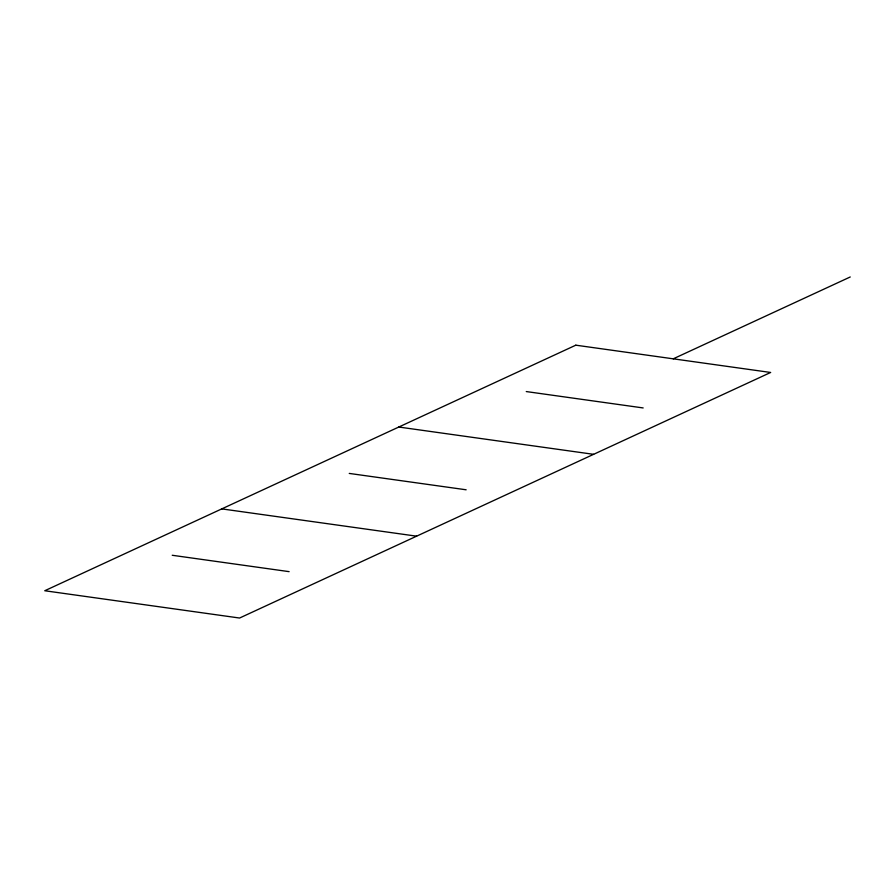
<?xml version="1.0" encoding="UTF-8"?>
<svg xmlns="http://www.w3.org/2000/svg" width="895" height="895" viewBox="0 0 895 895"><rect width="100%" height="100%" fill="white"/><g stroke="black" fill="none" stroke-linecap="round" stroke-linejoin="round"><path stroke-width="1.34" d="M673.23 358.828L850.25 276.969M526.271 391.562L643.169 407.941M398.79 427.027L593.62 454.324M349.251 473.421L466.15 489.789M221.77 508.886L416.6 536.172M172.232 555.269L289.13 571.648M575.809 345.179L44.75 590.745L239.58 618.031L770.651 372.465L575.809 345.179"/></g></svg>
